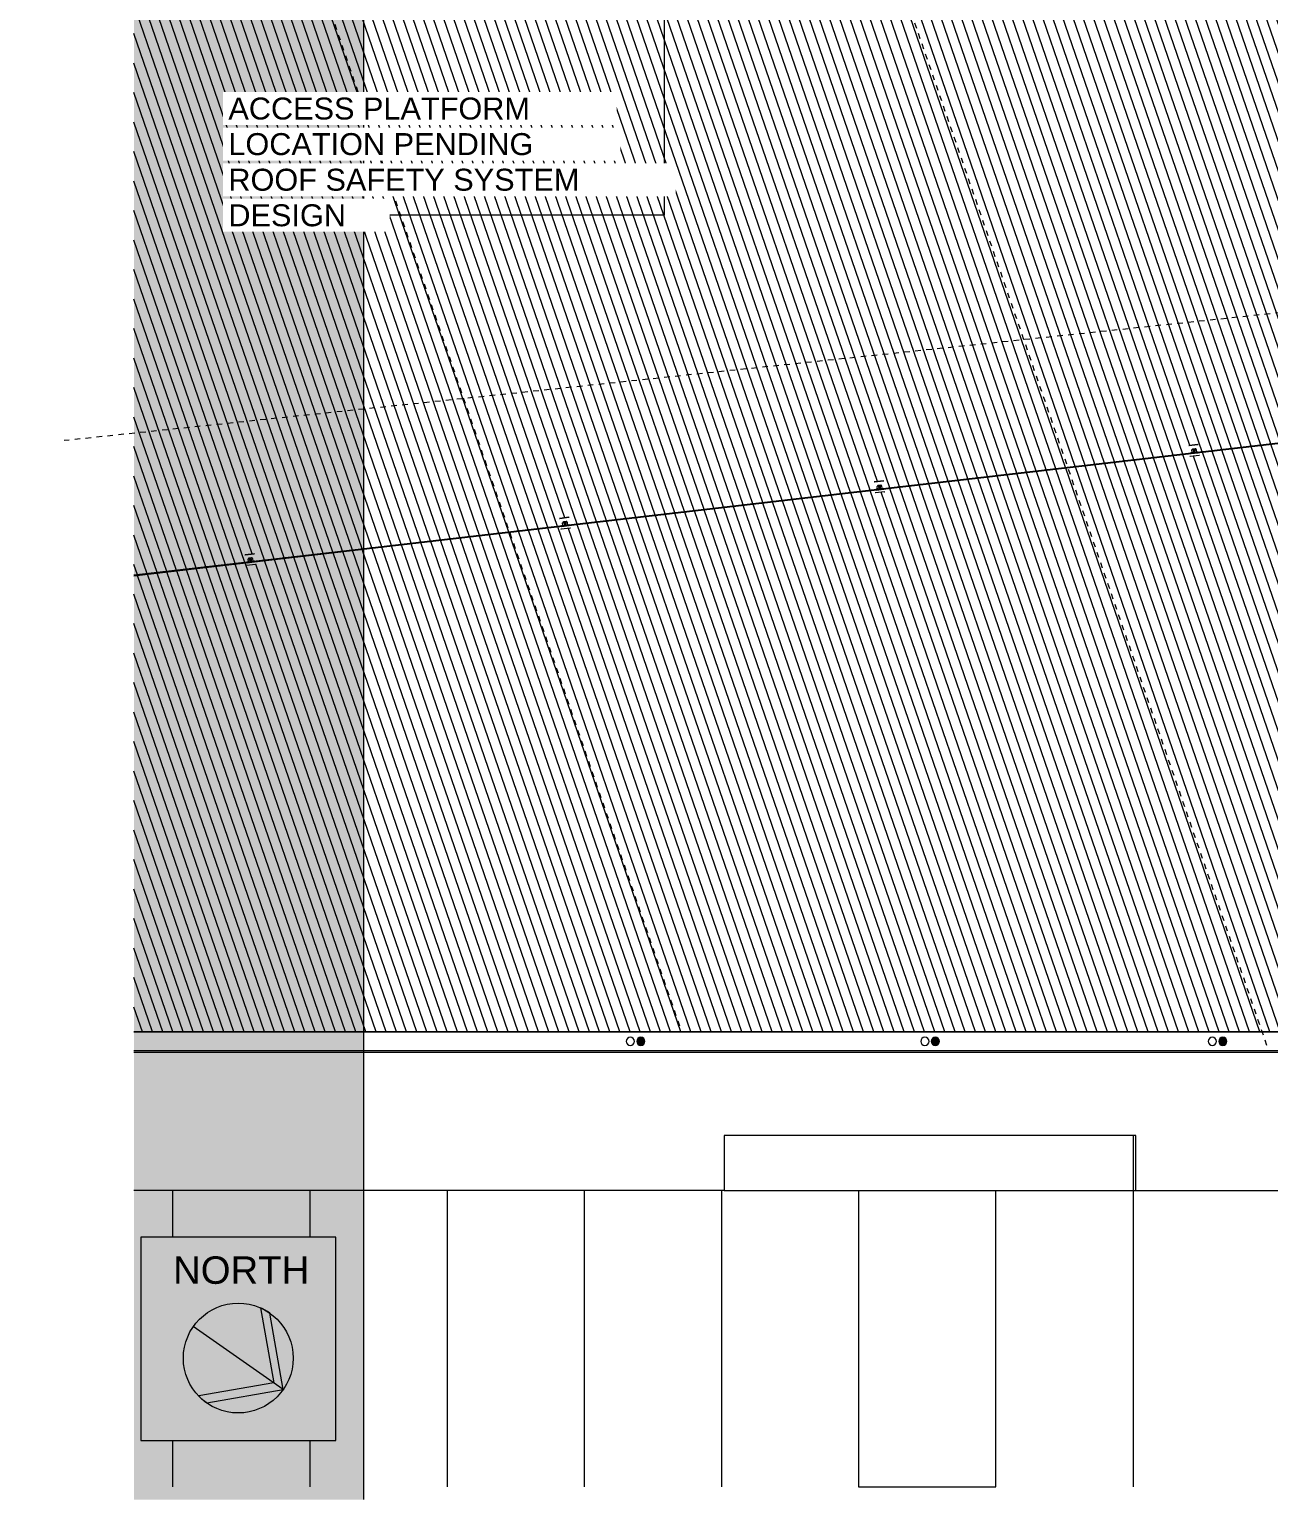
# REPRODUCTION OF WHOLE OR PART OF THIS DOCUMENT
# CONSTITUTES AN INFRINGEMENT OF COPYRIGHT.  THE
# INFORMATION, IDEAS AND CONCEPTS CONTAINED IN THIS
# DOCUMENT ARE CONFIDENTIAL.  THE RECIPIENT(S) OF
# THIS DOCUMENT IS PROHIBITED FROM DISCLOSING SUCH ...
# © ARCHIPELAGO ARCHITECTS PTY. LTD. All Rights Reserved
# Model space of a CAD drawing. Header units: metres. Extents: x -2358 to -2216, y 3959 to 4067.
# Drawn here: x -2354.47 to -2331.89, y 3958.91 to 3985.7 of the extents above; entities that cross this region are included whole.
import ezdxf

# ---------------------------------------------------------------- set-up
doc = ezdxf.new("R2010")
doc.units = ezdxf.units.M
doc.linetypes.add('Grid Line', pattern=[0.021, 0.012, -0.003, 0.003, -0.003])
for name, color, linetype, lineweight in [('A-DETL', 90, 'Continuous', 13), ('A-DETL-GENF', 92, 'Continuous', 5), ('A-DETL-THIN', 151, 'Continuous', 5), ('A-FLOR', 192, 'Continuous', 5), ('A-GENM', 13, 'Continuous', 5), ('A-ROOF', 132, 'Continuous', 5), ('A-ROOF-PATT', 132, 'Continuous', 5), ('C-TOPO', 7, 'Continuous', 5), ('G-ANNO-TEXT', 231, 'Continuous', 5), ('P-SANR-FIXT', 6, 'Continuous', 5), ('Q-SPCQ', 91, 'Continuous', 5), ('S-GRID', 1, 'Continuous', 5)]:
    doc.layers.add(name, color=color, linetype=linetype, lineweight=lineweight)
doc.styles.add('Arial', font='arial.ttf', dxfattribs={"height": 0.5})
doc.styles.add('Arial_1', font='arial.ttf', dxfattribs={"height": 0.4})

# ---------------------------------------------------------------- blocks, each defined once
blk = doc.blocks.new('Downpipe - L Spreader - Default-3252573-ROOF - Part B')
at = {"layer": 'P-SANR-FIXT'}
blk.add_hatch(color=11, dxfattribs=at).paths.add_polyline_path([(-0.04, 2.375), (-0.059, 2.372), (-0.077, 2.365), (-0.093, 2.353), (-0.105, 2.337), (-0.112, 2.319), (-0.115, 2.3), (-0.112, 2.281), (-0.105, 2.262), (-0.093, 2.247), (-0.077, 2.235), (-0.059, 2.228), (-0.04, 2.225), (-0.02, 2.228), (-0.002, 2.235), (0.013, 2.247), (0.025, 2.262), (0.033, 2.281), (0.035, 2.3), (0.033, 2.319), (0.025, 2.337), (0.013, 2.353), (-0.002, 2.365), (-0.02, 2.372)])
for start, end in [(0, 180), (180, 0)]:
    blk.add_arc((-0.04, 2.3), 0.075, start, end, dxfattribs=at)
blk = doc.blocks.new('Downpipe - L Spreader - Default-3252574-ROOF - Part B')
at = {"layer": 'P-SANR-FIXT'}
blk.add_hatch(color=11, dxfattribs=at).paths.add_polyline_path([(-0.04, 2.375), (-0.059, 2.372), (-0.077, 2.365), (-0.093, 2.353), (-0.105, 2.337), (-0.112, 2.319), (-0.115, 2.3), (-0.112, 2.281), (-0.105, 2.262), (-0.093, 2.247), (-0.077, 2.235), (-0.059, 2.228), (-0.04, 2.225), (-0.02, 2.228), (-0.002, 2.235), (0.013, 2.247), (0.025, 2.262), (0.033, 2.281), (0.035, 2.3), (0.033, 2.319), (0.025, 2.337), (0.013, 2.353), (-0.002, 2.365), (-0.02, 2.372)])
for start, end in [(0, 180), (180, 0)]:
    blk.add_arc((-0.04, 2.3), 0.075, start, end, dxfattribs=at)
blk = doc.blocks.new('Downpipe - L Spreader - Default-3252582-ROOF - Part B')
at = {"layer": 'P-SANR-FIXT'}
blk.add_hatch(color=11, dxfattribs=at).paths.add_polyline_path([(-0.04, 2.375), (-0.059, 2.372), (-0.077, 2.365), (-0.093, 2.353), (-0.105, 2.337), (-0.112, 2.319), (-0.115, 2.3), (-0.112, 2.281), (-0.105, 2.262), (-0.093, 2.247), (-0.077, 2.235), (-0.059, 2.228), (-0.04, 2.225), (-0.02, 2.228), (-0.002, 2.235), (0.013, 2.247), (0.025, 2.262), (0.033, 2.281), (0.035, 2.3), (0.033, 2.319), (0.025, 2.337), (0.013, 2.353), (-0.002, 2.365), (-0.02, 2.372)])
for start, end in [(0, 180), (180, 0)]:
    blk.add_arc((-0.04, 2.3), 0.075, start, end, dxfattribs=at)
blk = doc.blocks.new('Downpipe - L Spreader - Default-V8-ROOF - Part B')
at = {"layer": 'P-SANR-FIXT'}
for start, end in [(0, 180), (180, 0)]:
    blk.add_arc((-0.04, 2.3), 0.075, start, end, dxfattribs=at)
blk = doc.blocks.new('Downpipe - L Spreader - Default-V9-ROOF - Part B')
at = {"layer": 'P-SANR-FIXT'}
for start, end in [(0, 180), (180, 0)]:
    blk.add_arc((-0.04, 2.3), 0.075, start, end, dxfattribs=at)
blk = doc.blocks.new('Downpipe - L Spreader - Default-V13-ROOF - Part B')
at = {"layer": 'P-SANR-FIXT'}
for start, end in [(0, 180), (180, 0)]:
    blk.add_arc((-0.04, 2.3), 0.075, start, end, dxfattribs=at)
blk = doc.blocks.new('Static Line_Sayfa_Metal Deck_Pan Mount - Up to 15 _ pitch - Max 2 Users-1848369-ROOF - Part B')
at = {"layer": 'Q-SPCQ'}
for p, q in [((-2316.044, 3979.974), (-2348.376, 3976.235)), ((-2348.376, 3976.227), (-2316.043, 3979.966)), ((-2333.344, 3978.115), (-2333.341, 3978.115)), ((-2333.339, 3978.115), (-2333.342, 3978.115)), ((-2333.34, 3978.115), (-2333.175, 3978.134)), ((-2333.177, 3978.134), (-2333.338, 3978.115)), ((-2333.306, 3977.98), (-2333.31, 3977.979)), ((-2333.309, 3977.968), (-2333.305, 3977.968)), ((-2333.304, 3977.981), (-2333.306, 3977.98)), ((-2333.302, 3977.968), (-2333.305, 3977.968)), ((-2333.178, 3977.995), (-2333.304, 3977.981)), ((-2333.302, 3977.968), (-2333.176, 3977.982)), ((-2333.282, 3977.986), (-2333.287, 3978.035)), ((-2333.224, 3978.058), (-2333.274, 3978.052)), ((-2333.224, 3978.057), (-2333.274, 3978.052)), ((-2333.265, 3978.018), (-2333.265, 3978.018)), ((-2333.257, 3978.021), (-2333.257, 3978.021)), ((-2333.255, 3978.021), (-2333.255, 3978.021)), ((-2333.236, 3978.027), (-2333.236, 3978.027)), ((-2333.235, 3978.028), (-2333.235, 3978.029)), ((-2333.227, 3978.031), (-2333.227, 3978.031)), ((-2333.209, 3978.047), (-2333.209, 3978.048)), ((-2333.208, 3978.044), (-2333.202, 3977.995)), ((-2333.178, 3977.995), (-2333.175, 3977.995)), ((-2333.173, 3978.135), (-2333.176, 3978.134)), ((-2333.176, 3977.982), (-2333.174, 3977.983)), ((-2333.171, 3977.995), (-2333.175, 3977.995)), ((-2333.174, 3978.134), (-2333.171, 3978.135)), ((-2333.174, 3977.983), (-2333.17, 3977.984)), ((-2333.318, 3977.916), (-2333.322, 3977.916)), ((-2333.152, 3977.935), (-2333.317, 3977.916)), ((-2333.148, 3977.937), (-2333.151, 3977.935)), ((-2339.076, 3977.452), (-2339.072, 3977.452)), ((-2339.071, 3977.452), (-2339.074, 3977.452)), ((-2339.071, 3977.452), (-2338.907, 3977.471)), ((-2338.908, 3977.471), (-2339.07, 3977.452)), ((-2338.905, 3977.472), (-2338.907, 3977.471)), ((-2338.906, 3977.471), (-2338.902, 3977.472)), ((-2339.05, 3977.253), (-2339.054, 3977.254)), ((-2338.884, 3977.272), (-2339.049, 3977.253)), ((-2339.038, 3977.317), (-2339.042, 3977.316)), ((-2339.041, 3977.305), (-2339.036, 3977.305)), ((-2339.036, 3977.318), (-2339.038, 3977.317)), ((-2338.91, 3977.332), (-2339.036, 3977.318)), ((-2339.034, 3977.305), (-2339.036, 3977.305)), ((-2339.034, 3977.305), (-2338.908, 3977.319)), ((-2339.013, 3977.323), (-2339.019, 3977.372)), ((-2338.956, 3977.395), (-2339.006, 3977.389)), ((-2338.956, 3977.395), (-2339.006, 3977.389)), ((-2338.996, 3977.356), (-2338.996, 3977.355)), ((-2338.989, 3977.358), (-2338.989, 3977.358)), ((-2338.987, 3977.358), (-2338.987, 3977.358)), ((-2338.968, 3977.364), (-2338.968, 3977.365)), ((-2338.966, 3977.365), (-2338.967, 3977.366)), ((-2338.959, 3977.368), (-2338.959, 3977.368)), ((-2338.94, 3977.385), (-2338.94, 3977.385)), ((-2338.94, 3977.381), (-2338.934, 3977.332)), ((-2338.91, 3977.332), (-2338.907, 3977.332)), ((-2338.908, 3977.319), (-2338.906, 3977.32)), ((-2338.903, 3977.332), (-2338.907, 3977.332)), ((-2338.906, 3977.32), (-2338.902, 3977.321)), ((-2338.88, 3977.274), (-2338.883, 3977.273)), ((-2344.808, 3976.789), (-2344.804, 3976.789)), ((-2344.803, 3976.789), (-2344.806, 3976.789)), ((-2344.803, 3976.789), (-2344.639, 3976.808)), ((-2344.64, 3976.808), (-2344.802, 3976.789)), ((-2344.616, 3976.61), (-2344.781, 3976.591)), ((-2344.77, 3976.654), (-2344.774, 3976.653)), ((-2344.773, 3976.642), (-2344.768, 3976.642)), ((-2344.767, 3976.655), (-2344.77, 3976.654)), ((-2344.766, 3976.642), (-2344.768, 3976.642)), ((-2344.641, 3976.669), (-2344.767, 3976.655)), ((-2344.766, 3976.642), (-2344.64, 3976.657)), ((-2344.745, 3976.66), (-2344.751, 3976.709)), ((-2344.688, 3976.732), (-2344.738, 3976.726)), ((-2344.688, 3976.732), (-2344.738, 3976.726)), ((-2344.728, 3976.693), (-2344.728, 3976.692)), ((-2344.721, 3976.695), (-2344.72, 3976.695)), ((-2344.719, 3976.695), (-2344.718, 3976.695)), ((-2344.7, 3976.702), (-2344.7, 3976.702)), ((-2344.698, 3976.702), (-2344.698, 3976.703)), ((-2344.691, 3976.705), (-2344.691, 3976.706)), ((-2344.672, 3976.722), (-2344.672, 3976.722)), ((-2344.672, 3976.719), (-2344.666, 3976.669)), ((-2344.641, 3976.669), (-2344.639, 3976.669)), ((-2344.64, 3976.657), (-2344.638, 3976.657)), ((-2344.636, 3976.809), (-2344.639, 3976.808)), ((-2344.635, 3976.669), (-2344.639, 3976.669)), ((-2344.638, 3976.808), (-2344.634, 3976.809)), ((-2344.638, 3976.657), (-2344.634, 3976.659)), ((-2344.611, 3976.611), (-2344.615, 3976.61)), ((-2344.781, 3976.59), (-2344.785, 3976.591)), ((-2348.376, 3976.235), (-2352.563, 3975.751)), ((-2352.563, 3975.743), (-2348.376, 3976.227)), ((-2350.54, 3976.126), (-2350.536, 3976.126)), ((-2350.535, 3976.126), (-2350.538, 3976.127)), ((-2350.535, 3976.126), (-2350.371, 3976.145)), ((-2350.372, 3976.145), (-2350.534, 3976.126)), ((-2350.368, 3976.146), (-2350.371, 3976.145)), ((-2350.37, 3976.145), (-2350.366, 3976.146)), ((-2350.513, 3975.928), (-2350.517, 3975.928)), ((-2350.348, 3975.947), (-2350.512, 3975.928)), ((-2350.502, 3975.991), (-2350.506, 3975.99)), ((-2350.504, 3975.98), (-2350.5, 3975.979)), ((-2350.499, 3975.992), (-2350.502, 3975.991)), ((-2350.498, 3975.979), (-2350.5, 3975.979)), ((-2350.373, 3976.007), (-2350.499, 3975.992)), ((-2350.498, 3975.979), (-2350.372, 3975.994)), ((-2350.477, 3975.997), (-2350.483, 3976.047)), ((-2350.42, 3976.069), (-2350.47, 3976.063)), ((-2350.42, 3976.069), (-2350.47, 3976.063)), ((-2350.46, 3976.03), (-2350.46, 3976.03)), ((-2350.452, 3976.032), (-2350.452, 3976.032)), ((-2350.45, 3976.032), (-2350.45, 3976.032)), ((-2350.432, 3976.039), (-2350.432, 3976.039)), ((-2350.43, 3976.04), (-2350.43, 3976.04)), ((-2350.423, 3976.043), (-2350.423, 3976.043)), ((-2350.404, 3976.059), (-2350.404, 3976.059)), ((-2350.403, 3976.056), (-2350.398, 3976.007)), ((-2350.373, 3976.007), (-2350.371, 3976.007)), ((-2350.372, 3975.994), (-2350.37, 3975.994)), ((-2350.367, 3976.006), (-2350.371, 3976.007)), ((-2350.37, 3975.994), (-2350.365, 3975.996)), ((-2350.343, 3975.948), (-2350.347, 3975.947))]:
    blk.add_line(p, q, dxfattribs=at)
at = {"layer": 'Q-SPCQ', "flags": 128}
for points in [[(-2333.257, 3978.021), (-2333.257, 3978.02), (-2333.256, 3978.02), (-2333.256, 3978.019), (-2333.256, 3978.019), (-2333.256, 3978.018), (-2333.256, 3978.018), (-2333.255, 3978.018), (-2333.255, 3978.017), (-2333.255, 3978.017), (-2333.254, 3978.016), (-2333.254, 3978.016), (-2333.254, 3978.016), (-2333.253, 3978.016), (-2333.253, 3978.015), (-2333.253, 3978.015), (-2333.252, 3978.015), (-2333.252, 3978.014), (-2333.251, 3978.014), (-2333.251, 3978.014), (-2333.251, 3978.014), (-2333.25, 3978.014), (-2333.25, 3978.013), (-2333.249, 3978.013), (-2333.249, 3978.013), (-2333.248, 3978.013), (-2333.248, 3978.013), (-2333.248, 3978.013), (-2333.247, 3978.013), (-2333.247, 3978.013), (-2333.246, 3978.013), (-2333.246, 3978.013), (-2333.245, 3978.013), (-2333.245, 3978.013), (-2333.244, 3978.013)], [(-2333.255, 3978.021), (-2333.255, 3978.021), (-2333.254, 3978.02), (-2333.254, 3978.02), (-2333.254, 3978.02), (-2333.254, 3978.019), (-2333.254, 3978.019), (-2333.254, 3978.019), (-2333.253, 3978.018), (-2333.253, 3978.018), (-2333.253, 3978.018), (-2333.253, 3978.017), (-2333.252, 3978.017), (-2333.252, 3978.017), (-2333.252, 3978.017), (-2333.251, 3978.016), (-2333.251, 3978.016), (-2333.251, 3978.016), (-2333.25, 3978.016), (-2333.25, 3978.016), (-2333.25, 3978.015), (-2333.249, 3978.015), (-2333.249, 3978.015), (-2333.249, 3978.015), (-2333.248, 3978.015), (-2333.248, 3978.015), (-2333.248, 3978.015), (-2333.247, 3978.015), (-2333.247, 3978.015), (-2333.246, 3978.015), (-2333.246, 3978.014), (-2333.246, 3978.014), (-2333.245, 3978.014), (-2333.245, 3978.015), (-2333.244, 3978.015)], [(-2333.244, 3978.013), (-2333.244, 3978.013), (-2333.243, 3978.013), (-2333.243, 3978.013), (-2333.242, 3978.013), (-2333.242, 3978.013), (-2333.242, 3978.013), (-2333.241, 3978.014), (-2333.241, 3978.014), (-2333.24, 3978.014), (-2333.24, 3978.014), (-2333.239, 3978.014), (-2333.239, 3978.015), (-2333.239, 3978.015), (-2333.238, 3978.015), (-2333.238, 3978.015), (-2333.238, 3978.016), (-2333.237, 3978.016), (-2333.237, 3978.016), (-2333.237, 3978.017), (-2333.236, 3978.017), (-2333.236, 3978.018), (-2333.236, 3978.018), (-2333.236, 3978.018), (-2333.235, 3978.019), (-2333.235, 3978.019), (-2333.235, 3978.02), (-2333.235, 3978.02), (-2333.235, 3978.02), (-2333.234, 3978.021), (-2333.234, 3978.021), (-2333.234, 3978.022), (-2333.234, 3978.022), (-2333.234, 3978.023), (-2333.234, 3978.023), (-2333.234, 3978.024), (-2333.234, 3978.024), (-2333.234, 3978.025), (-2333.234, 3978.025), (-2333.234, 3978.026), (-2333.234, 3978.026), (-2333.234, 3978.026), (-2333.234, 3978.027), (-2333.234, 3978.027), (-2333.234, 3978.028), (-2333.235, 3978.028)], [(-2333.244, 3978.015), (-2333.244, 3978.015), (-2333.244, 3978.015), (-2333.243, 3978.015), (-2333.243, 3978.015), (-2333.243, 3978.015), (-2333.242, 3978.015), (-2333.242, 3978.015), (-2333.242, 3978.015), (-2333.241, 3978.016), (-2333.241, 3978.016), (-2333.24, 3978.016), (-2333.24, 3978.016), (-2333.24, 3978.016), (-2333.24, 3978.017), (-2333.239, 3978.017), (-2333.239, 3978.017), (-2333.239, 3978.017), (-2333.238, 3978.018), (-2333.238, 3978.018), (-2333.238, 3978.018), (-2333.238, 3978.019), (-2333.237, 3978.019), (-2333.237, 3978.019), (-2333.237, 3978.02), (-2333.237, 3978.02), (-2333.237, 3978.02), (-2333.237, 3978.021), (-2333.236, 3978.021), (-2333.236, 3978.021), (-2333.236, 3978.022), (-2333.236, 3978.022), (-2333.236, 3978.022), (-2333.236, 3978.023), (-2333.236, 3978.023), (-2333.236, 3978.024), (-2333.236, 3978.024), (-2333.236, 3978.024), (-2333.236, 3978.025), (-2333.236, 3978.025), (-2333.236, 3978.026), (-2333.236, 3978.026), (-2333.236, 3978.026), (-2333.236, 3978.027), (-2333.236, 3978.027), (-2333.236, 3978.027)], [(-2338.989, 3977.358), (-2338.988, 3977.357), (-2338.988, 3977.357), (-2338.988, 3977.356), (-2338.988, 3977.356), (-2338.988, 3977.356), (-2338.987, 3977.355), (-2338.987, 3977.355), (-2338.987, 3977.354), (-2338.987, 3977.354), (-2338.986, 3977.354), (-2338.986, 3977.353), (-2338.986, 3977.353), (-2338.985, 3977.353), (-2338.985, 3977.352), (-2338.985, 3977.352), (-2338.984, 3977.352), (-2338.984, 3977.352), (-2338.983, 3977.351), (-2338.983, 3977.351), (-2338.983, 3977.351), (-2338.982, 3977.351), (-2338.982, 3977.35), (-2338.981, 3977.35), (-2338.981, 3977.35), (-2338.98, 3977.35), (-2338.98, 3977.35), (-2338.979, 3977.35), (-2338.979, 3977.35), (-2338.978, 3977.35), (-2338.978, 3977.35), (-2338.978, 3977.35), (-2338.977, 3977.35), (-2338.977, 3977.35), (-2338.976, 3977.35)], [(-2338.987, 3977.358), (-2338.986, 3977.358), (-2338.986, 3977.357), (-2338.986, 3977.357), (-2338.986, 3977.357), (-2338.986, 3977.356), (-2338.986, 3977.356), (-2338.985, 3977.356), (-2338.985, 3977.355), (-2338.985, 3977.355), (-2338.985, 3977.355), (-2338.984, 3977.355), (-2338.984, 3977.354), (-2338.984, 3977.354), (-2338.984, 3977.354), (-2338.983, 3977.354), (-2338.983, 3977.353), (-2338.983, 3977.353), (-2338.982, 3977.353), (-2338.982, 3977.353), (-2338.982, 3977.353), (-2338.981, 3977.352), (-2338.981, 3977.352), (-2338.98, 3977.352), (-2338.98, 3977.352), (-2338.98, 3977.352), (-2338.979, 3977.352), (-2338.979, 3977.352), (-2338.979, 3977.352), (-2338.978, 3977.352), (-2338.978, 3977.352), (-2338.977, 3977.352), (-2338.977, 3977.352), (-2338.977, 3977.352), (-2338.976, 3977.352)], [(-2338.976, 3977.35), (-2338.976, 3977.35), (-2338.975, 3977.35), (-2338.975, 3977.35), (-2338.974, 3977.35), (-2338.974, 3977.35), (-2338.973, 3977.35), (-2338.973, 3977.351), (-2338.973, 3977.351), (-2338.972, 3977.351), (-2338.972, 3977.351), (-2338.971, 3977.351), (-2338.971, 3977.352), (-2338.971, 3977.352), (-2338.97, 3977.352), (-2338.97, 3977.353), (-2338.969, 3977.353), (-2338.969, 3977.353), (-2338.969, 3977.354), (-2338.968, 3977.354), (-2338.968, 3977.354), (-2338.968, 3977.355), (-2338.968, 3977.355), (-2338.967, 3977.355), (-2338.967, 3977.356), (-2338.967, 3977.356), (-2338.967, 3977.357), (-2338.967, 3977.357), (-2338.966, 3977.358), (-2338.966, 3977.358), (-2338.966, 3977.358), (-2338.966, 3977.359), (-2338.966, 3977.359), (-2338.966, 3977.36), (-2338.966, 3977.36), (-2338.966, 3977.361), (-2338.966, 3977.361), (-2338.966, 3977.362), (-2338.966, 3977.362), (-2338.966, 3977.363), (-2338.966, 3977.363), (-2338.966, 3977.364), (-2338.966, 3977.364), (-2338.966, 3977.365), (-2338.966, 3977.365), (-2338.966, 3977.365)], [(-2338.976, 3977.352), (-2338.976, 3977.352), (-2338.976, 3977.352), (-2338.975, 3977.352), (-2338.975, 3977.352), (-2338.974, 3977.352), (-2338.974, 3977.352), (-2338.974, 3977.352), (-2338.973, 3977.353), (-2338.973, 3977.353), (-2338.973, 3977.353), (-2338.972, 3977.353), (-2338.972, 3977.353), (-2338.972, 3977.353), (-2338.971, 3977.354), (-2338.971, 3977.354), (-2338.971, 3977.354), (-2338.971, 3977.355), (-2338.97, 3977.355), (-2338.97, 3977.355), (-2338.97, 3977.355), (-2338.97, 3977.356), (-2338.969, 3977.356), (-2338.969, 3977.356), (-2338.969, 3977.357), (-2338.969, 3977.357), (-2338.969, 3977.357), (-2338.968, 3977.358), (-2338.968, 3977.358), (-2338.968, 3977.358), (-2338.968, 3977.359), (-2338.968, 3977.359), (-2338.968, 3977.36), (-2338.968, 3977.36), (-2338.968, 3977.36), (-2338.968, 3977.361), (-2338.968, 3977.361), (-2338.968, 3977.362), (-2338.968, 3977.362), (-2338.968, 3977.362), (-2338.968, 3977.363), (-2338.968, 3977.363), (-2338.968, 3977.363), (-2338.968, 3977.364), (-2338.968, 3977.364), (-2338.968, 3977.364)], [(-2344.72, 3976.695), (-2344.72, 3976.694), (-2344.72, 3976.694), (-2344.72, 3976.693), (-2344.72, 3976.693), (-2344.719, 3976.693), (-2344.719, 3976.692), (-2344.719, 3976.692), (-2344.719, 3976.691), (-2344.718, 3976.691), (-2344.718, 3976.691), (-2344.718, 3976.69), (-2344.717, 3976.69), (-2344.717, 3976.69), (-2344.717, 3976.689), (-2344.716, 3976.689), (-2344.716, 3976.689), (-2344.716, 3976.689), (-2344.715, 3976.688), (-2344.715, 3976.688), (-2344.714, 3976.688), (-2344.714, 3976.688), (-2344.714, 3976.688), (-2344.713, 3976.687), (-2344.713, 3976.687), (-2344.712, 3976.687), (-2344.712, 3976.687), (-2344.711, 3976.687), (-2344.711, 3976.687), (-2344.71, 3976.687), (-2344.71, 3976.687), (-2344.709, 3976.687), (-2344.709, 3976.687), (-2344.708, 3976.687), (-2344.708, 3976.687)], [(-2344.718, 3976.695), (-2344.718, 3976.695), (-2344.718, 3976.695), (-2344.718, 3976.694), (-2344.718, 3976.694), (-2344.718, 3976.694), (-2344.717, 3976.693), (-2344.717, 3976.693), (-2344.717, 3976.693), (-2344.717, 3976.692), (-2344.717, 3976.692), (-2344.716, 3976.692), (-2344.716, 3976.691), (-2344.716, 3976.691), (-2344.715, 3976.691), (-2344.715, 3976.691), (-2344.715, 3976.69), (-2344.714, 3976.69), (-2344.714, 3976.69), (-2344.714, 3976.69), (-2344.713, 3976.69), (-2344.713, 3976.689), (-2344.713, 3976.689), (-2344.712, 3976.689), (-2344.712, 3976.689), (-2344.712, 3976.689), (-2344.711, 3976.689), (-2344.711, 3976.689), (-2344.71, 3976.689), (-2344.71, 3976.689), (-2344.71, 3976.689), (-2344.709, 3976.689), (-2344.709, 3976.689), (-2344.709, 3976.689), (-2344.708, 3976.689)], [(-2344.708, 3976.687), (-2344.708, 3976.687), (-2344.707, 3976.687), (-2344.707, 3976.687), (-2344.706, 3976.687), (-2344.706, 3976.687), (-2344.705, 3976.688), (-2344.705, 3976.688), (-2344.704, 3976.688), (-2344.704, 3976.688), (-2344.704, 3976.688), (-2344.703, 3976.689), (-2344.703, 3976.689), (-2344.702, 3976.689), (-2344.702, 3976.689), (-2344.702, 3976.69), (-2344.701, 3976.69), (-2344.701, 3976.69), (-2344.701, 3976.691), (-2344.7, 3976.691), (-2344.7, 3976.691), (-2344.7, 3976.692), (-2344.7, 3976.692), (-2344.699, 3976.693), (-2344.699, 3976.693), (-2344.699, 3976.693), (-2344.699, 3976.694), (-2344.698, 3976.694), (-2344.698, 3976.695), (-2344.698, 3976.695), (-2344.698, 3976.696), (-2344.698, 3976.696), (-2344.698, 3976.697), (-2344.698, 3976.697), (-2344.698, 3976.697), (-2344.698, 3976.698), (-2344.698, 3976.698), (-2344.698, 3976.699), (-2344.698, 3976.699), (-2344.698, 3976.7), (-2344.698, 3976.7), (-2344.698, 3976.701), (-2344.698, 3976.701), (-2344.698, 3976.702), (-2344.698, 3976.702), (-2344.698, 3976.702)], [(-2344.708, 3976.689), (-2344.708, 3976.689), (-2344.707, 3976.689), (-2344.707, 3976.689), (-2344.707, 3976.689), (-2344.706, 3976.689), (-2344.706, 3976.689), (-2344.706, 3976.689), (-2344.705, 3976.69), (-2344.705, 3976.69), (-2344.705, 3976.69), (-2344.704, 3976.69), (-2344.704, 3976.69), (-2344.704, 3976.691), (-2344.703, 3976.691), (-2344.703, 3976.691), (-2344.703, 3976.691), (-2344.702, 3976.692), (-2344.702, 3976.692), (-2344.702, 3976.692), (-2344.702, 3976.692), (-2344.701, 3976.693), (-2344.701, 3976.693), (-2344.701, 3976.693), (-2344.701, 3976.694), (-2344.701, 3976.694), (-2344.7, 3976.694), (-2344.7, 3976.695), (-2344.7, 3976.695), (-2344.7, 3976.696), (-2344.7, 3976.696), (-2344.7, 3976.696), (-2344.7, 3976.697), (-2344.7, 3976.697), (-2344.7, 3976.697), (-2344.7, 3976.698), (-2344.7, 3976.698), (-2344.7, 3976.699), (-2344.7, 3976.699), (-2344.7, 3976.699), (-2344.7, 3976.7), (-2344.7, 3976.7), (-2344.7, 3976.701), (-2344.7, 3976.701), (-2344.7, 3976.701), (-2344.7, 3976.702)], [(-2350.452, 3976.032), (-2350.452, 3976.031), (-2350.452, 3976.031), (-2350.452, 3976.031), (-2350.452, 3976.03), (-2350.451, 3976.03), (-2350.451, 3976.029), (-2350.451, 3976.029), (-2350.451, 3976.029), (-2350.45, 3976.028), (-2350.45, 3976.028), (-2350.45, 3976.028), (-2350.449, 3976.027), (-2350.449, 3976.027), (-2350.449, 3976.027), (-2350.448, 3976.026), (-2350.448, 3976.026), (-2350.447, 3976.026), (-2350.447, 3976.026), (-2350.447, 3976.025), (-2350.446, 3976.025), (-2350.446, 3976.025), (-2350.445, 3976.025), (-2350.445, 3976.025), (-2350.444, 3976.024), (-2350.444, 3976.024), (-2350.444, 3976.024), (-2350.443, 3976.024), (-2350.443, 3976.024), (-2350.442, 3976.024), (-2350.442, 3976.024), (-2350.441, 3976.024), (-2350.441, 3976.024), (-2350.44, 3976.024), (-2350.44, 3976.024)], [(-2350.45, 3976.032), (-2350.45, 3976.032), (-2350.45, 3976.032), (-2350.45, 3976.031), (-2350.45, 3976.031), (-2350.45, 3976.031), (-2350.449, 3976.03), (-2350.449, 3976.03), (-2350.449, 3976.03), (-2350.449, 3976.029), (-2350.448, 3976.029), (-2350.448, 3976.029), (-2350.448, 3976.028), (-2350.448, 3976.028), (-2350.447, 3976.028), (-2350.447, 3976.028), (-2350.447, 3976.028), (-2350.446, 3976.027), (-2350.446, 3976.027), (-2350.446, 3976.027), (-2350.445, 3976.027), (-2350.445, 3976.027), (-2350.445, 3976.026), (-2350.444, 3976.026), (-2350.444, 3976.026), (-2350.443, 3976.026), (-2350.443, 3976.026), (-2350.443, 3976.026), (-2350.442, 3976.026), (-2350.442, 3976.026), (-2350.442, 3976.026), (-2350.441, 3976.026), (-2350.441, 3976.026), (-2350.44, 3976.026), (-2350.44, 3976.026)], [(-2350.44, 3976.026), (-2350.44, 3976.026), (-2350.439, 3976.026), (-2350.439, 3976.026), (-2350.439, 3976.026), (-2350.438, 3976.026), (-2350.438, 3976.026), (-2350.437, 3976.027), (-2350.437, 3976.027), (-2350.437, 3976.027), (-2350.436, 3976.027), (-2350.436, 3976.027), (-2350.436, 3976.028), (-2350.435, 3976.028), (-2350.435, 3976.028), (-2350.435, 3976.028), (-2350.435, 3976.028), (-2350.434, 3976.029), (-2350.434, 3976.029), (-2350.434, 3976.029), (-2350.433, 3976.03), (-2350.433, 3976.03), (-2350.433, 3976.03), (-2350.433, 3976.031), (-2350.433, 3976.031), (-2350.432, 3976.031), (-2350.432, 3976.032), (-2350.432, 3976.032), (-2350.432, 3976.032), (-2350.432, 3976.033), (-2350.432, 3976.033), (-2350.432, 3976.033), (-2350.432, 3976.034), (-2350.432, 3976.034), (-2350.432, 3976.035), (-2350.431, 3976.035), (-2350.431, 3976.035), (-2350.431, 3976.036), (-2350.431, 3976.036), (-2350.432, 3976.037), (-2350.432, 3976.037), (-2350.432, 3976.037), (-2350.432, 3976.038), (-2350.432, 3976.038), (-2350.432, 3976.038), (-2350.432, 3976.039)], [(-2350.44, 3976.024), (-2350.439, 3976.024), (-2350.439, 3976.024), (-2350.439, 3976.024), (-2350.438, 3976.024), (-2350.438, 3976.025), (-2350.437, 3976.025), (-2350.437, 3976.025), (-2350.436, 3976.025), (-2350.436, 3976.025), (-2350.435, 3976.025), (-2350.435, 3976.026), (-2350.435, 3976.026)], [(-2350.435, 3976.026), (-2350.434, 3976.026), (-2350.434, 3976.027), (-2350.434, 3976.027), (-2350.433, 3976.027), (-2350.433, 3976.027), (-2350.433, 3976.028), (-2350.432, 3976.028), (-2350.432, 3976.029), (-2350.432, 3976.029), (-2350.431, 3976.029), (-2350.431, 3976.03), (-2350.431, 3976.03), (-2350.431, 3976.031), (-2350.43, 3976.031), (-2350.43, 3976.031), (-2350.43, 3976.032), (-2350.43, 3976.032), (-2350.43, 3976.033), (-2350.43, 3976.033), (-2350.43, 3976.034), (-2350.43, 3976.034), (-2350.43, 3976.035), (-2350.43, 3976.035), (-2350.429, 3976.036), (-2350.429, 3976.036), (-2350.43, 3976.036), (-2350.43, 3976.037), (-2350.43, 3976.037), (-2350.43, 3976.038), (-2350.43, 3976.038), (-2350.43, 3976.039), (-2350.43, 3976.039), (-2350.43, 3976.04)]]:
    blk.add_lwpolyline(points, dxfattribs=at)
at = {"layer": 'Q-SPCQ'}
for centre, major_axis, ratio, start_param, end_param in [((-2333.34, 3978.115), (0.000993, 0.000114), 0.051111, 3.405023, 4.72366), ((-2333.338, 3978.115), (0.000993, 0.000114), 0.051111, 3.405023, 4.72366), ((-2333.31, 3977.973), (-0.0006, 0.00518), 0.011256, 0.002657, 0.472462), ((-2333.31, 3977.973), (-0.0006, 0.00518), 0.011256, 4.675294, 6.283185), ((-2333.31, 3977.973), (-0.0006, 0.00518), 0.011256, 3.141593, 4.661252), ((-2333.31, 3977.973), (-0.0006, 0.00518), 0.011256, 2.566857, 3.138936), ((-2333.272, 3978.037), (0.0142, 0.0049), 0.99863, 1.354026, 2.924822), ((-2333.272, 3978.037), (0.0142, 0.0049), 0.99863, 1.354026, 2.924822), ((-2333.282, 3977.986), (-0.00046, 0.00397), 0.011256, 1.51966, 2.566857), ((-2333.246, 3978.025), (0.0188, 0.0065), 0.99863, 1.354026, 3.71022), ((-2333.246, 3978.025), (0.0188, 0.0065), 0.99863, 1.354026, 4.495618), ((-2333.246, 3978.025), (0.0111, 0.0038), 0.99863, 1.354026, 4.495618), ((-2333.246, 3978.025), (0.0188, 0.0065), 0.99863, 4.495618, 7.637211), ((-2333.246, 3978.025), (0.0188, 0.0065), 0.99863, 6.066415, 7.637211), ((-2333.246, 3978.025), (0.0111, 0.0038), 0.99863, 4.495618, 7.637211), ((-2333.223, 3978.043), (0.0142, 0.0049), 0.99863, 6.066415, 7.637211), ((-2333.223, 3978.043), (0.0142, 0.0049), 0.99863, 0.045029, 1.354026), ((-2333.223, 3978.043), (0.0142, 0.0049), 0.99863, 6.066415, 6.283185), ((-2333.202, 3977.995), (-0.00046, 0.00397), 0.011256, 1.51966, 2.566857), ((-2333.177, 3978.134), (0.000993, 0.000114), 0.051111, 4.72366, 6.042297), ((-2333.175, 3978.134), (0.000993, 0.000114), 0.051111, 4.72366, 6.042297), ((-2333.17, 3977.989), (-0.0006, 0.00518), 0.011256, 4.675294, 6.280529), ((-2333.17, 3977.989), (-0.0006, 0.00518), 0.011256, 0, 0.472462), ((-2333.17, 3977.989), (-0.0006, 0.00518), 0.011256, 3.144249, 4.661252), ((-2333.17, 3977.989), (-0.0006, 0.00518), 0.011256, 2.566857, 3.141593), ((-2333.317, 3977.916), (0.000993, 0.000114), 0.051111, 3.405023, 4.72366), ((-2333.152, 3977.935), (0.000993, 0.000114), 0.051111, 4.72366, 6.042297), ((-2339.072, 3977.452), (0.000993, 0.000114), 0.051111, 3.405023, 4.72366), ((-2339.07, 3977.452), (0.000993, 0.000114), 0.051111, 3.405023, 4.72366), ((-2338.908, 3977.471), (0.000993, 0.000114), 0.051111, 4.72366, 6.042297), ((-2338.907, 3977.471), (0.000993, 0.000114), 0.051111, 4.72366, 6.042297), ((-2339.049, 3977.253), (0.000993, 0.000114), 0.051111, 3.405023, 4.72366), ((-2339.041, 3977.311), (-0.0006, 0.00518), 0.011256, 0.002657, 0.472462), ((-2339.041, 3977.311), (-0.0006, 0.00518), 0.011256, 4.675294, 6.283185), ((-2339.041, 3977.311), (-0.0006, 0.00518), 0.011256, 3.141593, 4.661252), ((-2339.041, 3977.311), (-0.0006, 0.00518), 0.011256, 2.566857, 3.138936), ((-2339.004, 3977.374), (0.0142, 0.0049), 0.99863, 1.354026, 2.924822), ((-2339.004, 3977.374), (0.0142, 0.0049), 0.99863, 1.354026, 2.924822), ((-2339.013, 3977.323), (-0.00046, 0.00397), 0.011256, 1.51966, 2.566857), ((-2338.978, 3977.362), (0.0188, 0.0065), 0.99863, 1.354026, 3.71022), ((-2338.978, 3977.362), (0.0188, 0.0065), 0.99863, 1.354026, 4.495618), ((-2338.978, 3977.362), (0.0111, 0.0038), 0.99863, 1.354026, 4.495618), ((-2338.978, 3977.362), (0.0188, 0.0065), 0.99863, 4.495618, 7.637211), ((-2338.978, 3977.362), (0.0188, 0.0065), 0.99863, 6.066415, 7.637211), ((-2338.978, 3977.362), (0.0111, 0.0038), 0.99863, 4.495618, 7.637211), ((-2338.955, 3977.38), (0.0142, 0.0049), 0.99863, 0.045029, 1.354026), ((-2338.955, 3977.38), (0.0142, 0.0049), 0.99863, 6.066415, 7.637211), ((-2338.955, 3977.38), (0.0142, 0.0049), 0.99863, 6.066415, 6.283185), ((-2338.934, 3977.332), (-0.00046, 0.00397), 0.011256, 1.51966, 2.566857), ((-2338.902, 3977.327), (-0.0006, 0.00518), 0.011256, 4.675294, 6.280529), ((-2338.902, 3977.327), (-0.0006, 0.00518), 0.011256, 0, 0.472462), ((-2338.902, 3977.327), (-0.0006, 0.00518), 0.011256, 3.144249, 4.661252), ((-2338.902, 3977.327), (-0.0006, 0.00518), 0.011256, 2.566857, 3.141593), ((-2338.884, 3977.272), (0.000993, 0.000114), 0.051111, 4.72366, 6.042297), ((-2344.803, 3976.789), (0.000993, 0.000114), 0.051111, 3.405023, 4.72366), ((-2344.802, 3976.789), (0.000993, 0.000114), 0.051111, 3.405023, 4.72366), ((-2344.773, 3976.648), (-0.0006, 0.00518), 0.011256, 0.002657, 1.148279), ((-2344.773, 3976.648), (-0.0006, 0.00518), 0.011256, 4.675294, 6.283185), ((-2344.773, 3976.648), (-0.0006, 0.00518), 0.011256, 3.141593, 4.661252), ((-2344.773, 3976.648), (-0.0006, 0.00518), 0.011256, 1.972919, 3.138936), ((-2344.736, 3976.711), (0.0142, 0.0049), 0.99863, 1.354026, 2.924822), ((-2344.736, 3976.711), (0.0142, 0.0049), 0.99863, 1.354026, 2.924822), ((-2344.745, 3976.66), (-0.00046, 0.00397), 0.011256, 1.51966, 2.566857), ((-2344.71, 3976.699), (0.0188, 0.0065), 0.99863, 1.354026, 3.71022), ((-2344.709, 3976.699), (0.0188, 0.0065), 0.99863, 1.354026, 4.495618), ((-2344.709, 3976.699), (0.0111, 0.0038), 0.99863, 1.354026, 4.495618), ((-2344.709, 3976.699), (0.0188, 0.0065), 0.99863, 4.495618, 7.637211), ((-2344.71, 3976.699), (0.0188, 0.0065), 0.99863, 6.066415, 7.637211), ((-2344.709, 3976.699), (0.0111, 0.0038), 0.99863, 4.495618, 7.637211), ((-2344.686, 3976.717), (0.0142, 0.0049), 0.99863, 0.045029, 1.354026), ((-2344.686, 3976.717), (0.0142, 0.0049), 0.99863, 6.066415, 7.637211), ((-2344.686, 3976.717), (0.0142, 0.0049), 0.99863, 6.066415, 6.283185), ((-2344.666, 3976.669), (-0.00046, 0.00397), 0.011256, 1.51966, 2.566857), ((-2344.64, 3976.808), (0.000993, 0.000114), 0.051111, 4.72366, 6.042297), ((-2344.639, 3976.808), (0.000993, 0.000114), 0.051111, 4.72366, 6.042297), ((-2344.634, 3976.664), (-0.0006, 0.00518), 0.011256, 4.675294, 6.280529), ((-2344.634, 3976.664), (-0.0006, 0.00518), 0.011256, 0, 0.472462), ((-2344.634, 3976.664), (-0.0006, 0.00518), 0.011256, 3.144249, 4.661252), ((-2344.634, 3976.664), (-0.0006, 0.00518), 0.011256, 1.973388, 3.141593), ((-2344.616, 3976.61), (0.000993, 0.000114), 0.051111, 4.72366, 6.042297), ((-2344.781, 3976.591), (0.000993, 0.000114), 0.051111, 3.405023, 4.72366), ((-2350.535, 3976.126), (0.000993, 0.000114), 0.051111, 3.405023, 4.72366), ((-2350.534, 3976.126), (0.000993, 0.000114), 0.051111, 3.405023, 4.72366), ((-2350.418, 3976.054), (0.0142, 0.0049), 0.99863, 0.045029, 1.354026), ((-2350.372, 3976.145), (0.000993, 0.000114), 0.051111, 4.72366, 6.042297), ((-2350.371, 3976.145), (0.000993, 0.000114), 0.051111, 4.72366, 6.042297), ((-2350.512, 3975.928), (0.000993, 0.000114), 0.051111, 3.405023, 4.72366), ((-2350.505, 3975.985), (-0.0006, 0.00518), 0.011256, 0.002657, 1.035936), ((-2350.505, 3975.985), (-0.0006, 0.00518), 0.011256, 4.661252, 6.283185), ((-2350.505, 3975.985), (-0.0006, 0.00518), 0.011256, 3.141593, 4.661252), ((-2350.505, 3975.985), (-0.0006, 0.00518), 0.011256, 2.566857, 3.138936), ((-2350.468, 3976.048), (0.0142, 0.0049), 0.99863, 1.354026, 2.924822), ((-2350.468, 3976.048), (0.0142, 0.0049), 0.99863, 1.354026, 2.924822), ((-2350.477, 3975.997), (-0.00046, 0.00397), 0.011256, 1.51966, 2.566857), ((-2350.441, 3976.036), (0.0188, 0.0065), 0.99863, 1.354026, 3.71022), ((-2350.441, 3976.036), (0.0188, 0.0065), 0.99863, 1.354026, 4.495618), ((-2350.441, 3976.036), (0.0111, 0.0038), 0.99863, 1.354026, 4.495618), ((-2350.441, 3976.036), (0.0188, 0.0065), 0.99863, 6.066415, 7.637211), ((-2350.441, 3976.036), (0.0188, 0.0065), 0.99863, 4.495618, 7.637211), ((-2350.441, 3976.036), (0.0111, 0.0038), 0.99863, 4.495618, 7.637211), ((-2350.418, 3976.054), (0.0142, 0.0049), 0.99863, 6.066415, 7.637211), ((-2350.418, 3976.054), (0.0142, 0.0049), 0.99863, 6.066415, 6.283185), ((-2350.398, 3976.006), (-0.00046, 0.00397), 0.011256, 1.51966, 2.566857), ((-2350.366, 3976.001), (-0.0006, 0.00518), 0.011256, 4.661252, 6.280529), ((-2350.366, 3976.001), (-0.0006, 0.00518), 0.011256, 0, 1.255448), ((-2350.366, 3976.001), (-0.0006, 0.00518), 0.011256, 3.144249, 4.661252), ((-2350.366, 3976.001), (-0.0006, 0.00518), 0.011256, 2.566857, 3.141593), ((-2350.348, 3975.947), (0.000993, 0.000114), 0.051111, 4.72366, 6.042297)]:
    blk.add_ellipse(centre, major_axis=major_axis, ratio=ratio, start_param=start_param, end_param=end_param, dxfattribs=at)
blk = doc.blocks.new('GT01 - GT01-2642391-ROOF - Part B')
at = {"layer": 'A-GENM'}
for p, q in [((-2348.376, 3967.432), (-2352.563, 3967.432)), ((-2298.615, 3967.432), (-2348.376, 3967.432)), ((-2348.376, 3967.089), (-2352.563, 3967.089)), ((-2348.376, 3967.087), (-2352.563, 3967.087)), ((-2352.563, 3967.062), (-2348.376, 3967.062)), ((-2298.377, 3967.089), (-2348.376, 3967.089)), ((-2298.377, 3967.087), (-2348.376, 3967.087)), ((-2348.376, 3967.062), (-2298.377, 3967.062))]:
    blk.add_line(p, q, dxfattribs=at)

msp = doc.modelspace()

# ---------------------------------------------------------------- hatches: boundary and pattern name
at = {"layer": 'A-DETL-GENF', "transparency": 33554585}
msp.add_hatch(color=7, dxfattribs=at).paths.add_polyline_path([(-2352.563, 3958.91), (-2348.376, 3958.91), (-2348.376, 4003.11), (-2346.358, 4003.651), (-2350.393, 4004.732), (-2348.376, 4005.272), (-2348.376, 4063.727), (-2352.563, 4063.727), (-2352.563, 3965.461)])
at = {"layer": 'A-DETL-GENF'}
msp.add_hatch(color=7, dxfattribs=at).paths.add_polyline_path([(-2351.236, 3960.672), (-2349.842, 3960.917), (-2350.088, 3962.31), (-2350.171, 3962.362), (-2350.258, 3962.405), (-2350.016, 3961.038), (-2351.383, 3960.798), (-2351.312, 3960.731)])
at = {"layer": 'A-ROOF-PATT'}
h = msp.add_hatch(dxfattribs=at)
h.set_pattern_fill('FP_8', color=256, style=0, pattern_type=2)
h.set_pattern_definition([(109, (-3.94, 11.442), (-0.165465751, -0.056974427), [])])
h.paths.add_polyline_path([(-2312.591, 3980.367), (-2312.597, 3980.365), (-2312.597, 3980.366)])
h.paths.add_polyline_path([(-2313.169, 3980.3), (-2313.171, 3980.299), (-2313.175, 3980.299)])
h.paths.add_polyline_path([(-2315.611, 3980.017), (-2315.617, 3980.016), (-2315.617, 3980.016)])
h.paths.add_polyline_path([(-2352.563, 3967.434), (-2298.607, 3967.435), (-2309.848, 4000.081), (-2310.32, 4000.005), (-2310.314, 3999.956), (-2310.483, 3999.929), (-2310.491, 3999.979), (-2310.537, 3999.971), (-2310.53, 3999.922), (-2310.964, 3999.855), (-2310.972, 3999.903), (-2311.033, 3999.892), (-2311.026, 3999.843), (-2311.398, 3999.785), (-2311.406, 3999.834), (-2311.475, 3999.823), (-2311.468, 3999.773), (-2311.956, 3999.698), (-2311.964, 3999.745), (-2312.007, 3999.739), (-2311.999, 3999.689), (-2312.491, 3999.611), (-2312.499, 3999.661), (-2312.506, 3999.66), (-2312.499, 3999.61), (-2312.886, 3999.549), (-2312.894, 3999.598), (-2312.979, 3999.585), (-2312.971, 3999.535), (-2314.374, 3999.313), (-2314.382, 3999.362), (-2314.467, 3999.348), (-2314.46, 3999.3), (-2314.917, 3999.227), (-2314.925, 3999.276), (-2314.948, 3999.273), (-2314.94, 3999.223), (-2315.374, 3999.155), (-2315.382, 3999.204), (-2315.398, 3999.201), (-2315.39, 3999.152), (-2316.328, 3999.004), (-2316.337, 3999.053), (-2316.343, 3999.051), (-2316.337, 3999.002), (-2316.808, 3998.928), (-2316.816, 3998.977), (-2316.863, 3998.969), (-2316.855, 3998.92), (-2317.242, 3998.859), (-2317.25, 3998.908), (-2318.708, 3998.677), (-2318.77, 3999.07), (-2319.639, 3998.931), (-2318.75, 3993.313), (-2318.753, 3993.313), (-2318.665, 3992.953), (-2339.573, 3987.744), (-2340.678, 3990.952), (-2352.563, 3986.794), (-2352.563, 3975.751), (-2350.524, 3975.987), (-2350.54, 3976.126), (-2350.536, 3976.124), (-2350.535, 3976.126), (-2350.37, 3976.145), (-2350.37, 3976.145), (-2350.366, 3976.145), (-2350.35, 3976.007), (-2344.792, 3976.649), (-2344.808, 3976.789), (-2344.804, 3976.787), (-2344.803, 3976.789), (-2344.638, 3976.807), (-2344.638, 3976.808), (-2344.634, 3976.808), (-2344.618, 3976.67), (-2339.06, 3977.312), (-2339.076, 3977.452), (-2339.072, 3977.45), (-2339.071, 3977.452), (-2338.906, 3977.47), (-2338.906, 3977.471), (-2338.902, 3977.471), (-2338.886, 3977.332), (-2333.328, 3977.975), (-2333.344, 3978.115), (-2333.34, 3978.113), (-2333.34, 3978.115), (-2333.174, 3978.133), (-2333.174, 3978.134), (-2333.17, 3978.134), (-2333.155, 3977.995), (-2327.597, 3978.638), (-2327.613, 3978.778), (-2327.609, 3978.776), (-2327.608, 3978.778), (-2327.442, 3978.796), (-2327.442, 3978.797), (-2327.439, 3978.797), (-2327.423, 3978.658), (-2321.865, 3979.301), (-2321.881, 3979.441), (-2321.877, 3979.439), (-2321.876, 3979.44), (-2321.71, 3979.459), (-2321.71, 3979.46), (-2321.707, 3979.46), (-2321.691, 3979.321), (-2316.133, 3979.964), (-2316.149, 3980.104), (-2316.145, 3980.101), (-2316.144, 3980.103), (-2315.978, 3980.122), (-2315.978, 3980.123), (-2315.975, 3980.122), (-2315.959, 3979.983), (-2315.712, 3980.013), (-2315.701, 3980.013), (-2315.182, 3980.074), (-2315.165, 3980.075), (-2312.764, 3980.353), (-2312.755, 3980.355), (-2310.588, 3980.607), (-2310.599, 3980.711), (-2310.052, 3980.774), (-2310.044, 3980.704), (-2310.035, 3980.619), (-2310.582, 3980.556), (-2310.587, 3980.599), (-2310.698, 3980.586), (-2311.066, 3980.543), (-2312.145, 3980.418), (-2312.165, 3980.417), (-2312.193, 3980.413), (-2312.247, 3980.406), (-2312.32, 3980.397), (-2315.958, 3979.976), (-2315.952, 3979.925), (-2315.956, 3979.926), (-2315.957, 3979.924), (-2316.122, 3979.906), (-2316.123, 3979.905), (-2316.126, 3979.905), (-2316.132, 3979.956), (-2321.69, 3979.313), (-2321.684, 3979.262), (-2321.688, 3979.263), (-2321.688, 3979.261), (-2321.854, 3979.243), (-2321.855, 3979.242), (-2321.858, 3979.242), (-2321.864, 3979.293), (-2327.422, 3978.65), (-2327.416, 3978.599), (-2327.42, 3978.6), (-2327.42, 3978.598), (-2327.586, 3978.58), (-2327.587, 3978.579), (-2327.59, 3978.579), (-2327.596, 3978.63), (-2333.154, 3977.987), (-2333.148, 3977.937), (-2333.151, 3977.937), (-2333.152, 3977.935), (-2333.318, 3977.917), (-2333.319, 3977.916), (-2333.322, 3977.916), (-2333.328, 3977.967), (-2338.885, 3977.325), (-2338.88, 3977.274), (-2338.883, 3977.274), (-2338.884, 3977.272), (-2339.05, 3977.254), (-2339.051, 3977.253), (-2339.054, 3977.254), (-2339.059, 3977.304), (-2344.617, 3976.662), (-2344.611, 3976.611), (-2344.615, 3976.611), (-2344.616, 3976.61), (-2344.781, 3976.591), (-2344.783, 3976.591), (-2344.785, 3976.591), (-2344.791, 3976.642), (-2350.349, 3975.999), (-2350.343, 3975.948), (-2350.347, 3975.948), (-2350.348, 3975.947), (-2350.513, 3975.928), (-2350.514, 3975.928), (-2350.517, 3975.928), (-2350.523, 3975.979), (-2352.563, 3975.743), (-2352.563, 3968.737)])
h.paths.add_polyline_path([(-2339.33, 3988.188), (-2339.33, 3988.188), (-2339.332, 3988.192)])

# ---------------------------------------------------------------- linework, layer by layer
at = {"layer": 'A-DETL', "lineweight": 15}
msp.add_line((-2348.376, 3958.91), (-2348.376, 4003.11), dxfattribs=at)
at = {"layer": 'A-DETL', "lineweight": 5}
for p, q in [((-2351.858, 3964.544), (-2351.858, 3963.689)), ((-2349.358, 3964.544), (-2349.358, 3963.689)), ((-2346.858, 3964.544), (-2346.858, 3959.144)), ((-2344.358, 3964.544), (-2344.358, 3959.144)), ((-2341.858, 3964.544), (-2341.858, 3959.144)), ((-2334.358, 3964.544), (-2334.358, 3959.144)), ((-2349.842, 3960.917), (-2351.481, 3962.062)), ((-2351.858, 3959.989), (-2351.858, 3959.144)), ((-2349.358, 3959.989), (-2349.358, 3959.144))]:
    msp.add_line(p, q, dxfattribs=at)
at = {"layer": 'A-DETL', "lineweight": 18}
for p, q in [((-2352.437, 3963.689), (-2352.437, 3959.989)), ((-2348.887, 3963.689), (-2352.437, 3963.689)), ((-2348.887, 3959.989), (-2348.887, 3963.689)), ((-2352.437, 3959.989), (-2348.887, 3959.989))]:
    msp.add_line(p, q, dxfattribs=at)
at = {"layer": 'A-DETL', "lineweight": 5}
msp.add_circle((-2350.662, 3961.489), 1, dxfattribs=at)
at = {"layer": 'A-DETL-THIN'}
for p, q in [((-2350.258, 3962.405), (-2350.016, 3961.038)), ((-2349.842, 3960.917), (-2350.088, 3962.31)), ((-2350.016, 3961.038), (-2351.383, 3960.798)), ((-2351.236, 3960.672), (-2349.842, 3960.917))]:
    msp.add_line(p, q, dxfattribs=at)
for start, end in [(55, 66.1484), (223.8516, 235)]:
    msp.add_arc((-2350.662, 3961.491), 1, start, end, dxfattribs=at)
at = {"layer": 'A-FLOR'}
for p, q in [((-2341.808, 3965.544), (-2341.808, 3964.544)), ((-2334.308, 3965.544), (-2341.808, 3965.544)), ((-2334.308, 3964.544), (-2334.308, 3965.544)), ((-2341.808, 3964.544), (-2352.563, 3964.544)), ((-2341.808, 3964.544), (-2339.358, 3964.544)), ((-2339.358, 3964.544), (-2339.358, 3959.144)), ((-2336.858, 3964.544), (-2319.358, 3964.544)), ((-2336.858, 3959.144), (-2336.858, 3964.544)), ((-2339.358, 3959.144), (-2336.858, 3959.144))]:
    msp.add_line(p, q, dxfattribs=at)
at = {"layer": 'A-ROOF'}
msp.add_line((-2352.563, 3967.434), (-2298.607, 3967.434), dxfattribs=at)
at = {"layer": 'C-TOPO'}
for p, q in [((-2334.358, 3965.544), (-2334.358, 3964.544)), ((-2339.358, 3964.544), (-2336.858, 3964.544))]:
    msp.add_line(p, q, dxfattribs=at)
at = {"layer": 'G-ANNO-TEXT', "color": 7}
for p, q in [((-2342.902, 3987.421), (-2342.902, 3982.311)), ((-2343.793, 3982.311), (-2348.094, 3982.311)), ((-2342.902, 3982.311), (-2343.793, 3982.311))]:
    msp.add_line(p, q, dxfattribs=at)
at = {"layer": 'S-GRID', "linetype": 'Grid Line'}
for p, q in [((-2331.919, 3967.185), (-2353.225, 4029.063)), ((-2342.616, 3967.536), (-2354.467, 4001.956)), ((-2299.241, 3983.944), (-2353.831, 3978.206))]:
    msp.add_line(p, q, dxfattribs=at)

# ---------------------------------------------------------------- block references
at = {"layer": 'A-GENM'}
msp.add_blockref('GT01 - GT01-2642391-ROOF - Part B', (0, 0), dxfattribs=at)
at = {"layer": 'P-SANR-FIXT', "rotation": 180}
for name, p in [('Downpipe - L Spreader - Default-V8-ROOF - Part B', (-2343.557, 3969.56)), ('Downpipe - L Spreader - Default-3252573-ROOF - Part B', (-2343.367, 3969.56)), ('Downpipe - L Spreader - Default-V13-ROOF - Part B', (-2338.191, 3969.56)), ('Downpipe - L Spreader - Default-3252582-ROOF - Part B', (-2338.001, 3969.56)), ('Downpipe - L Spreader - Default-V9-ROOF - Part B', (-2332.953, 3969.56)), ('Downpipe - L Spreader - Default-3252574-ROOF - Part B', (-2332.763, 3969.56))]:
    msp.add_blockref(name, p, dxfattribs=at)
at = {"layer": 'Q-SPCQ'}
msp.add_blockref('Static Line_Sayfa_Metal Deck_Pan Mount - Up to 15 _ pitch - Max 2 Users-1848369-ROOF - Part B', (0, 0), dxfattribs=at)

# ---------------------------------------------------------------- texts
at = {"layer": 'G-ANNO-TEXT', "color": 7, "insert": (-2351.85, 3963.342), "char_height": 0.5, "width": 3.01434, "attachment_point": 1, "style": 'Arial'}
msp.add_mtext('NORTH', dxfattribs=at)

# ---------------------------------------------------------------- next in the draw order: texts
at = {"layer": 'G-ANNO-TEXT', "color": 7, "insert": (-2350.842, 3984.456), "char_height": 0.4, "width": 6.97468, "attachment_point": 1, "style": 'Arial_1', "bg_fill": 3, "box_fill_scale": 1.25, "bg_fill_color": 256, "bg_fill_true_color": 13158600, "bg_fill_transparency": 0}
msp.add_mtext('ACCESS PLATFORM ', dxfattribs=at)

# ---------------------------------------------------------------- next in the draw order: texts
at = {"layer": 'G-ANNO-TEXT', "color": 7, "insert": (-2350.842, 3983.808), "char_height": 0.4, "width": 7.03882, "attachment_point": 1, "style": 'Arial_1', "bg_fill": 3, "box_fill_scale": 1.25, "bg_fill_color": 256, "bg_fill_true_color": 13158600, "bg_fill_transparency": 0}
msp.add_mtext('LOCATION PENDING ', dxfattribs=at)

# ---------------------------------------------------------------- next in the draw order: texts
at = {"layer": 'G-ANNO-TEXT', "color": 7, "insert": (-2350.842, 3983.159), "char_height": 0.4, "width": 8.04894, "attachment_point": 1, "style": 'Arial_1', "bg_fill": 3, "box_fill_scale": 1.25, "bg_fill_color": 256, "bg_fill_true_color": 13158600, "bg_fill_transparency": 0}
msp.add_mtext('ROOF SAFETY SYSTEM ', dxfattribs=at)

# ---------------------------------------------------------------- next in the draw order: texts
at = {"layer": 'G-ANNO-TEXT', "color": 7, "insert": (-2350.842, 3982.511), "char_height": 0.4, "width": 2.83797, "attachment_point": 1, "style": 'Arial_1', "bg_fill": 3, "box_fill_scale": 1.25, "bg_fill_color": 256, "bg_fill_true_color": 13158600, "bg_fill_transparency": 0}
msp.add_mtext('DESIGN ', dxfattribs=at)

doc.saveas('drawing.dxf')
